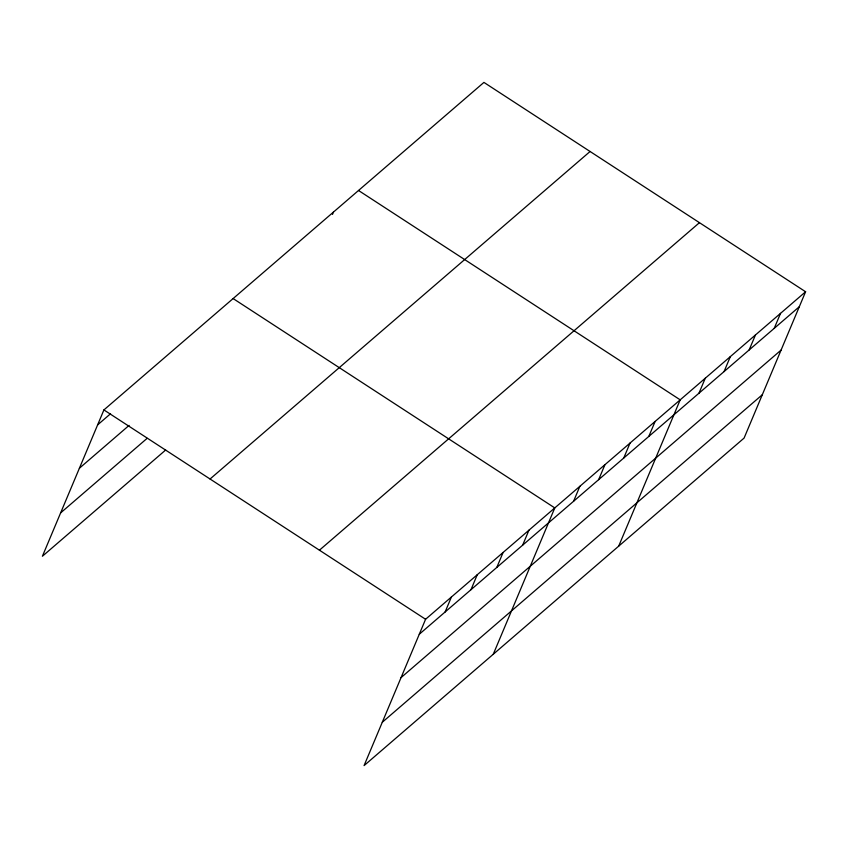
<?xml version="1.0" encoding="UTF-8"?>
<svg xmlns="http://www.w3.org/2000/svg" width="848" height="848" viewBox="0 0 848 848"><rect width="100%" height="100%" fill="white"/><g stroke="black" fill="none" stroke-linecap="round" stroke-linejoin="round"><path stroke-width="1.27" d="M805.6 291.754L425.579 619.273L364.068 765.596L744.088 438.077L805.6 291.754L483.932 82.404L103.912 409.923L42.4 556.246L165.646 450.023M332.48 214.406L333.444 212.095M445.126 611.98L451.412 597.003M470.969 589.71L477.254 574.732M496.801 567.439L503.097 552.461M522.644 545.169L528.94 530.191M493.271 654.243L554.783 507.92L233.115 298.56M573.566 501.274L579.862 486.307M598.656 479.661L604.942 464.683M623.736 458.047L630.032 443.069M648.815 436.423L655.112 421.456M618.68 546.165L680.191 399.843L358.524 190.482M698.975 393.196L705.271 378.219M724.065 371.583L730.351 356.605M749.144 349.959L755.441 334.992M774.224 328.346L780.52 313.378M97.615 424.89L110.537 413.76M79.394 468.244L129.087 425.41M60.621 512.902L147.086 438.374M210.06 479.003L590.081 151.485M319.42 550.193L699.452 222.674M419.283 634.251L799.304 306.732M401.062 677.594L781.082 350.076M382.289 722.252L762.31 394.733M103.912 409.923L425.579 619.273"/></g></svg>
